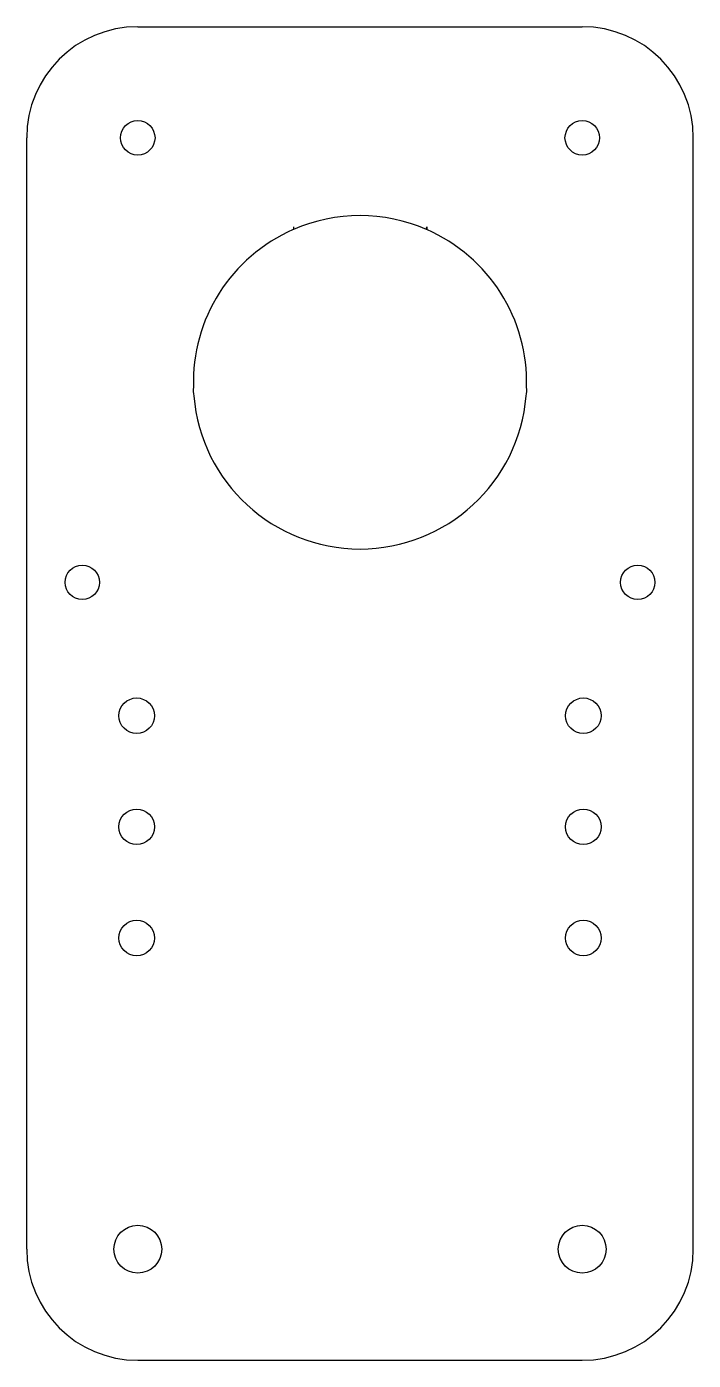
# Model space of a CAD drawing. Header units: millimetres. Extents: x -30 to 30, y -60 to 60.
import ezdxf

# ---------------------------------------------------------------- set-up
doc = ezdxf.new("R2010")
doc.units = ezdxf.units.MM

msp = doc.modelspace()

# ---------------------------------------------------------------- linework, layer by layer
at = {"color": 7, "linetype": 'Continuous', "lineweight": 25}
for p, q in [((-20, 60), (20, 60)), ((-30, -50), (-30, 50)), ((30, -50), (30, 50)), ((-6, 42), (-6, 41.75)), ((6, 42), (6, 41.75)), ((-20, -60), (20, -60))]:
    msp.add_line(p, q, dxfattribs=at)
for centre, radius in [((-20, 50), 1.55), ((20, 50), 1.55), ((-25, 10), 1.55), ((25, 10), 1.55), ((-20.1, -2), 1.6), ((20.1, -2), 1.6), ((-20.1, -12), 1.6), ((20.1, -12), 1.6), ((-20.1, -22), 1.6), ((20.1, -22), 1.6), ((-20, -50), 2.15), ((20, -50), 2.15)]:
    msp.add_circle(centre, radius, dxfattribs=at)
for centre, radius, start, end in [((-20, 50), 10, 90, 180), ((20, 50), 10, 0, 90), ((0, 28), 15, 66.4435, 113.5565), ((0, 28), 15, 113.5782, 181.6889), ((0, 42), 6, 180, 182.388), ((0, 42), 6, 357.612, 0), ((0, 28), 15, 358.3111, 66.4218), ((-13.42, 27.25), 1.6, 168.9041, 197.4918), ((0, 28), 15, 184.707, 355.293), ((13.42, 27.25), 1.6, 342.5082, 11.0959), ((-20, -50), 10, 180, 270), ((20, -50), 10, 270, 0)]:
    msp.add_arc(centre, radius, start, end, dxfattribs=at)

doc.saveas('drawing.dxf')
